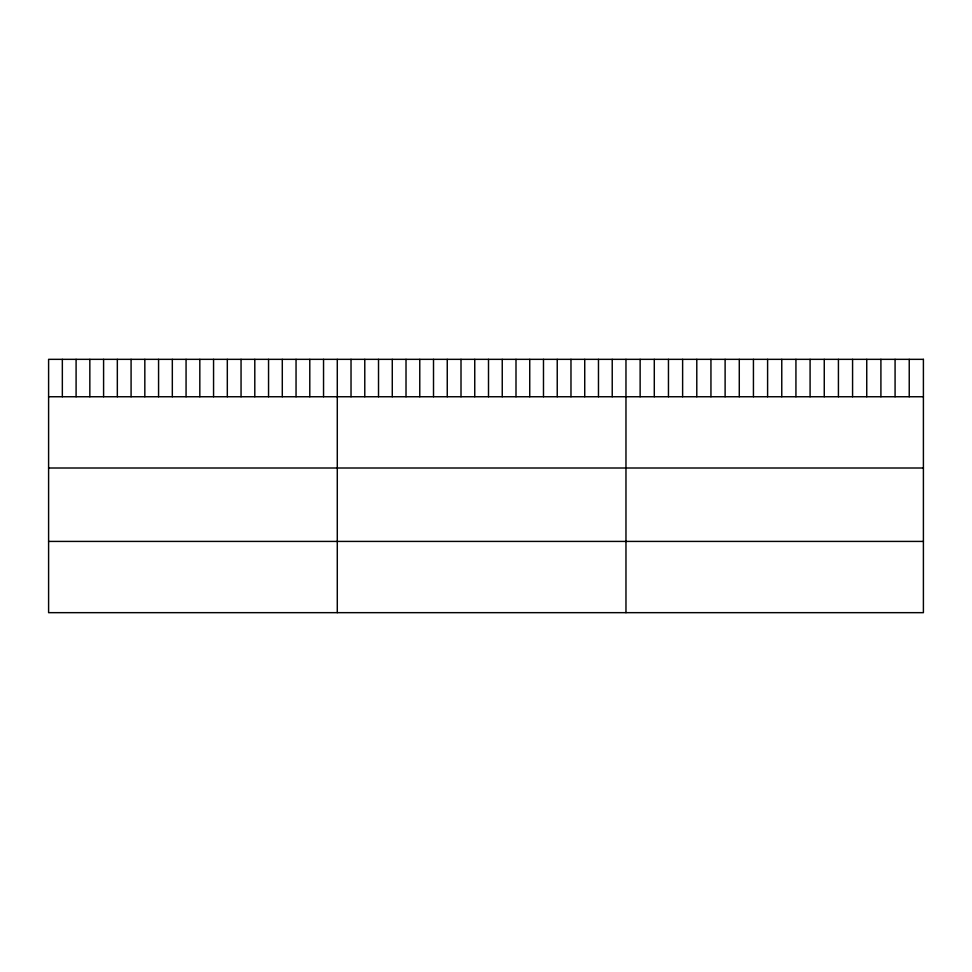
<?xml version="1.0" encoding="UTF-8"?>
<svg xmlns="http://www.w3.org/2000/svg" width="972" height="972" viewBox="0 0 972 972"><rect width="100%" height="100%" fill="white"/><g stroke="black" fill="none" stroke-linecap="round" stroke-linejoin="round"><path stroke-width="1.46" d="M48.6 396.746L923.4 396.746M48.6 468.006L923.4 468.006M48.6 541.416L923.4 541.416M909.233 359.336L909.233 396.746M895.078 359.336L895.078 396.746M880.911 359.336L880.911 396.746M866.745 359.336L866.745 396.746M852.578 359.336L852.578 396.746M838.423 359.336L838.423 396.746M824.256 359.336L824.256 396.746M810.089 359.336L810.089 396.746M795.934 359.336L795.934 396.746M781.767 359.336L781.767 396.746M767.601 359.336L767.601 396.746M753.434 359.336L753.434 396.746M739.279 359.336L739.279 396.746M725.112 359.336L725.112 396.746M710.945 359.336L710.945 396.746M696.79 359.336L696.79 396.746M682.623 359.336L682.623 396.746M668.457 359.336L668.457 396.746M654.29 359.336L654.29 396.746M640.135 359.336L640.135 396.746M625.968 359.336L625.968 612.664M612.226 359.336L612.226 396.746M598.473 359.336L598.473 396.746M584.731 359.336L584.731 396.746M570.977 359.336L570.977 396.746M557.235 359.336L557.235 396.746M543.482 359.336L543.482 396.746M529.74 359.336L529.74 396.746M515.998 359.336L515.998 396.746M502.245 359.336L502.245 396.746M488.503 359.336L488.503 396.746M474.749 359.336L474.749 396.746M461.007 359.336L461.007 396.746M447.254 359.336L447.254 396.746M433.512 359.336L433.512 396.746M419.77 359.336L419.77 396.746M406.017 359.336L406.017 396.746M392.275 359.336L392.275 396.746M378.521 359.336L378.521 396.746M364.779 359.336L364.779 396.746M351.026 359.336L351.026 396.746M337.284 359.336L337.284 612.664M323.542 359.336L323.542 396.746M309.789 359.336L309.789 396.746M296.047 359.336L296.047 396.746M282.293 359.336L282.293 396.746M268.551 359.336L268.551 396.746M254.798 359.336L254.798 396.746M241.056 359.336L241.056 396.746M227.314 359.336L227.314 396.746M213.561 359.336L213.561 396.746M199.819 359.336L199.819 396.746M186.065 359.336L186.065 396.746M172.323 359.336L172.323 396.746M158.57 359.336L158.57 396.746M144.828 359.336L144.828 396.746M131.086 359.336L131.086 396.746M117.333 359.336L117.333 396.746M103.591 359.336L103.591 396.746M89.837 359.336L89.837 396.746M76.095 359.336L76.095 396.746M62.342 359.336L62.342 396.746M923.4 359.336L48.6 359.336L48.6 612.664L923.4 612.664L923.4 359.336"/></g></svg>
